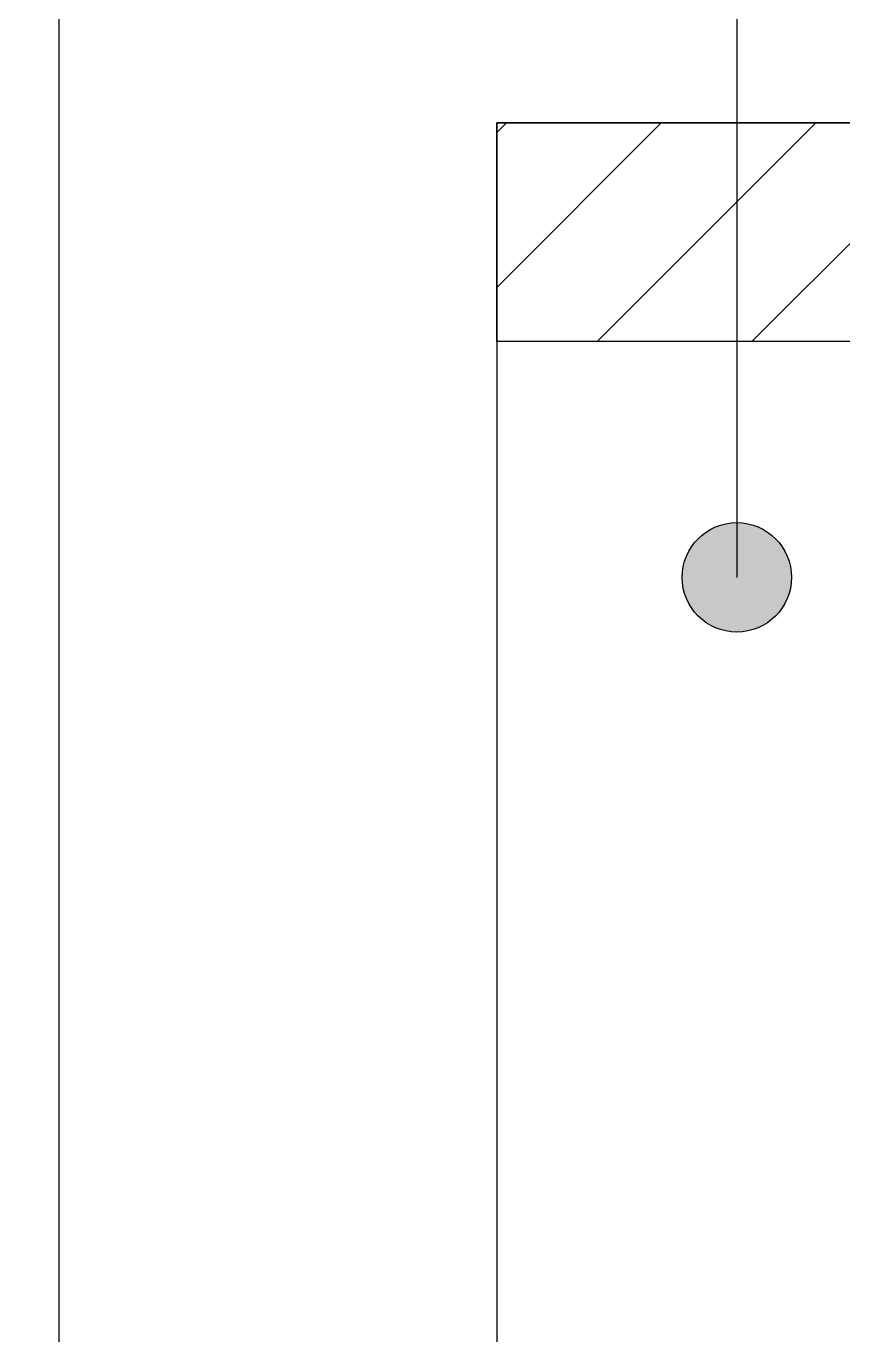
# Model space of a CAD drawing. Header units: millimetres. Extents: x -7413 to 64677, y 6112 to 38711.
# Drawn here: x 16141 to 16514, y 18069 to 18667 of the extents above; entities that cross this region are included whole.
import ezdxf

# ---------------------------------------------------------------- set-up
doc = ezdxf.new("R2010")
doc.units = ezdxf.units.MM
doc.header["$LTSCALE"] = 100
for name, color, linetype in [('0-ELC TEXT', 7, 'Continuous'), ('내부벽체선', 3, 'Continuous'), ('외곽선', 2, 'Continuous'), ('치수선', 1, 'Continuous'), ('해치', 8, 'Continuous')]:
    doc.layers.add(name, color=color, linetype=linetype)

# ---------------------------------------------------------------- blocks, each defined once
blk = doc.blocks.new('평면도')
at = {"layer": '외곽선'}
blk.add_lwpolyline([(20590.13, 14978.9), (20590.13, 16980.9), (19345.13, 16980.9), (19345.13, 15828.9), (19145.13, 15828.9), (19145.13, 17180.9), (21183.13, 17180.9), (21183.13, 16580.9), (22236.13, 16580.9), (22236.13, 20089.9), (21636.13, 20089.9), (21636.13, 20289.9), (22236.13, 20289.9), (22236.13, 21504.9), (21636.13, 21504.9), (21636.13, 21704.9)], dxfattribs=at)

msp = doc.modelspace()

# ---------------------------------------------------------------- hatches: boundary and pattern name
at = {"layer": '0-ELC TEXT'}
h = msp.add_hatch(color=256, dxfattribs=at)
h.dxf.hatch_style = 1
edge = h.paths.add_edge_path()
edge.add_arc((16465.39, 18415.14), 25, -180, 180, ccw=False)
h = msp.add_hatch(color=256, dxfattribs=at)
h.dxf.hatch_style = 1
edge = h.paths.add_edge_path()
edge.add_arc((16465.39, 18415.14), 25, -180, 180, ccw=False)
at = {"layer": '해치'}
h = msp.add_hatch(dxfattribs=at)
h.set_pattern_fill('_USER', color=256, scale=50, angle=45, pattern_type=0)
h.set_pattern_definition([(45, (0, 0), (-35.35534, 35.35534), [])])
h.paths.add_polyline_path([(17657.64, 18622.86), (16465.39, 18622.86), (16465.39, 18522.86), (17657.64, 18522.86)])
h.paths.add_polyline_path([(16465.39, 18622.86), (16355.64, 18622.86), (16355.64, 18522.86), (16465.39, 18522.86)])
h.paths.add_polyline_path([(18357.64, 18622.86), (18257.64, 18622.86), (18257.64, 18522.86), (18357.64, 18522.86)])

# ---------------------------------------------------------------- linework, layer by layer
at = {"layer": '0-ELC TEXT'}
msp.add_line((16465.39, 21068.86), (16465.39, 18415.14), dxfattribs=at)
msp.add_circle((16465.39, 18415.14), 25, dxfattribs=at)
msp.add_circle((16465.39, 18415.14), 25, dxfattribs=at)
at = {"layer": '내부벽체선'}
msp.add_lwpolyline([(16355.64, 18622.86), (18357.64, 18622.86), (18357.64, 18522.86), (16355.64, 18522.86), (16355.64, 18622.86)], dxfattribs=at)

# ---------------------------------------------------------------- block references
at = {"layer": '치수선', "rotation": 90}
msp.add_blockref('평면도', (33336.54, -1967.27), dxfattribs=at)

doc.saveas('drawing.dxf')
